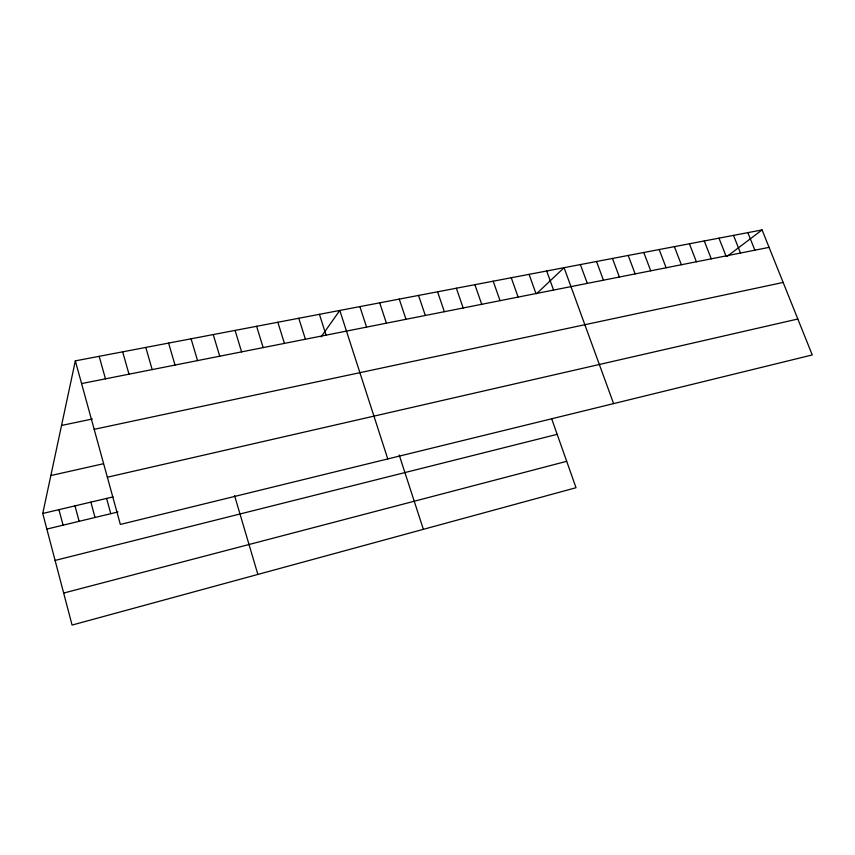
<?xml version="1.0" encoding="UTF-8"?>
<svg xmlns="http://www.w3.org/2000/svg" width="855" height="855" viewBox="0 0 855 855"><rect width="100%" height="100%" fill="white"/><g stroke="black" fill="none" stroke-linecap="round" stroke-linejoin="round"><path stroke-width="1.28" d="M551.753 418.982L576.024 487.724L72.077 625.069L42.75 513.47L75.336 360.863L762.072 229.931L812.25 354.953L120.352 524.436L75.336 360.863M321.127 336.859L339.798 310.44L387.775 458.932M536.566 293.735L564.065 267.679L613.601 403.613M727.081 256.415L762.072 229.931M63.665 593.06L566.694 461.305M55.094 560.431L557.171 434.34M46.854 529.085L117.958 511.963M42.75 513.47L113.074 496.894M107.356 477.218L797.822 319.011M50.84 475.551L103.316 463.773M94.178 429.328L783.148 282.439M61.539 425.459L92.351 418.993M81.588 383.574L769.073 247.373M747.869 232.635L754.869 250.194M733.505 235.371L740.494 253.037M718.97 238.15L725.959 255.923M704.274 240.95L711.264 258.83M689.419 243.782L696.387 261.78M674.381 246.646L681.35 264.761M659.173 249.542L666.13 267.775M643.783 252.482L650.74 270.821M628.211 255.453L635.158 273.91M612.458 258.456L619.394 277.031M596.523 261.491L603.448 280.194M580.385 264.569L587.3 283.39M546.687 270.992L553.57 290.069M529.085 274.348L535.957 293.564M511.258 277.747L518.119 297.091M493.196 281.188L500.036 300.671M474.899 284.683L481.718 304.305M456.356 288.221L463.164 307.982M437.578 291.801L444.365 311.701M418.544 295.424L425.309 315.484M399.253 299.1L405.997 319.31M379.695 302.83L386.428 323.179M359.88 306.614L366.581 327.112M399.21 455.01L423.375 529.331M319.428 314.319L326.076 335.139M298.78 318.263L305.406 339.232M277.843 322.25L284.437 343.389M256.607 326.3L263.169 347.6M235.082 330.404L241.602 351.875M213.237 334.572L219.724 356.204M191.082 338.794L197.537 360.607M234.569 495.633L257.868 574.432M168.606 343.079L175.019 365.064M145.799 347.429L152.179 369.595M122.66 351.843L128.998 374.18M99.169 356.321L105.464 378.84M106.586 498.422L110.765 513.695M90.865 502.12L95.023 517.478M74.984 505.871L79.13 521.315M58.942 509.644L63.078 525.184"/></g></svg>
